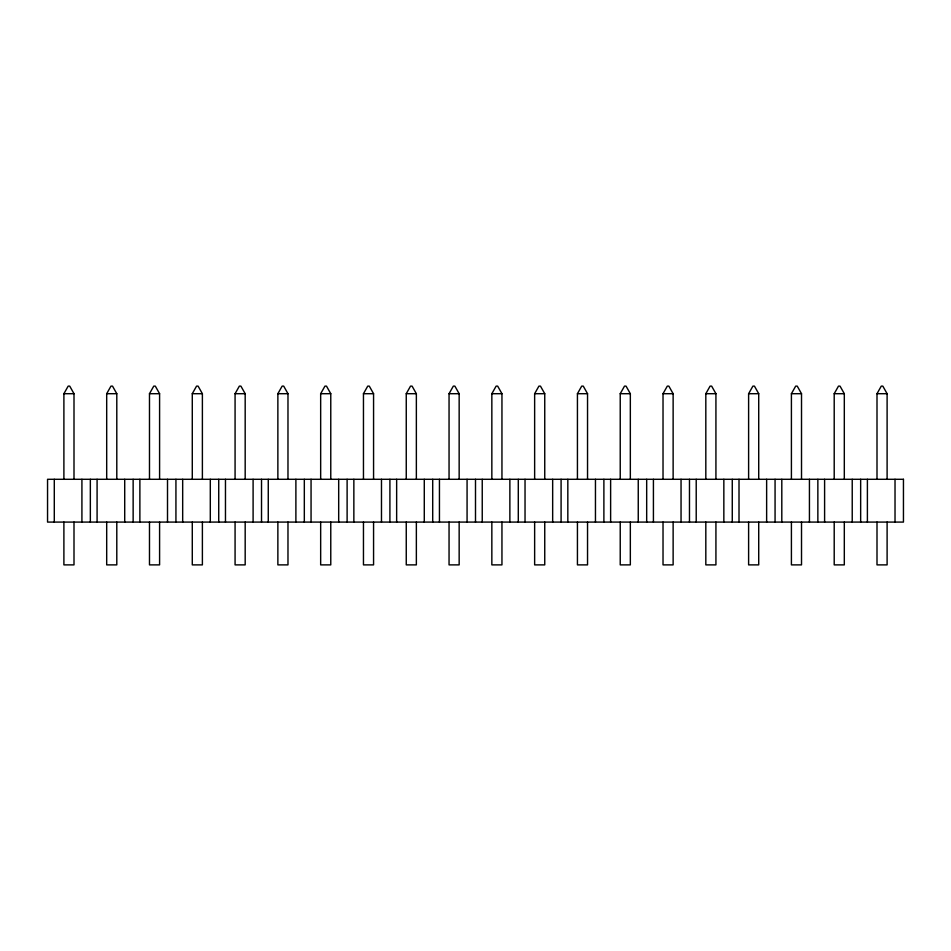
<?xml version="1.0" encoding="UTF-8"?>
<svg xmlns="http://www.w3.org/2000/svg" width="951" height="951" viewBox="0 0 951 951"><rect width="100%" height="100%" fill="white"/><g stroke="black" fill="none" stroke-linecap="round" stroke-linejoin="round"><path stroke-width="1.43" d="M63.895 479.292L63.895 393.702L68.175 386.118L69.72 386.118L74 393.702L74 479.292M106.69 479.292L106.69 393.702L110.97 386.118L112.515 386.118L116.795 393.702L116.795 479.292M149.485 479.292L149.485 393.702L153.765 386.118L155.31 386.118L159.59 393.702L159.59 479.292M192.28 479.292L192.28 393.702L196.56 386.118L198.105 386.118L202.385 393.702L202.385 479.292M235.075 479.292L235.075 393.702L239.355 386.118L240.9 386.118L245.18 393.702L245.18 479.292M277.87 479.292L277.87 393.702L282.15 386.118L283.695 386.118L287.975 393.702L287.975 479.292M320.665 479.292L320.665 393.702L324.945 386.118L326.49 386.118L330.77 393.702L330.77 479.292M363.46 479.292L363.46 393.702L367.74 386.118L369.285 386.118L373.565 393.702L373.565 479.292M406.255 479.292L406.255 393.702L410.535 386.118L412.08 386.118L416.36 393.702L416.36 479.292M449.05 479.292L449.05 393.702L453.33 386.118L454.875 386.118L459.155 393.702L459.155 479.292M491.845 479.292L491.845 393.702L496.125 386.118L497.67 386.118L501.95 393.702L501.95 479.292M534.64 479.292L534.64 393.702L538.92 386.118L540.465 386.118L544.745 393.702L544.745 479.292M577.435 479.292L577.435 393.702L581.715 386.118L583.26 386.118L587.54 393.702L587.54 479.292M620.23 479.292L620.23 393.702L624.51 386.118L626.055 386.118L630.335 393.702L630.335 479.292M663.025 479.292L663.025 393.702L667.305 386.118L668.85 386.118L673.13 393.702L673.13 479.292M705.82 479.292L705.82 393.702L710.1 386.118L711.645 386.118L715.925 393.702L715.925 479.292M748.615 479.292L748.615 393.702L752.895 386.118L754.44 386.118L758.72 393.702L758.72 479.292M791.41 479.292L791.41 393.702L795.69 386.118L797.235 386.118L801.515 393.702L801.515 479.292M834.205 479.292L834.205 393.702L838.485 386.118L840.03 386.118L844.31 393.702L844.31 479.292M877 479.292L877 393.702L881.28 386.118L882.825 386.118L887.105 393.702L887.105 479.292M63.895 393.702L74 393.702M106.69 393.702L116.795 393.702M149.485 393.702L159.59 393.702M192.28 393.702L202.385 393.702M235.075 393.702L245.18 393.702M277.87 393.702L287.975 393.702M320.665 393.702L330.77 393.702M363.46 393.702L373.565 393.702M406.255 393.702L416.36 393.702M449.05 393.702L459.155 393.702M491.845 393.702L501.95 393.702M534.64 393.702L544.745 393.702M577.435 393.702L587.54 393.702M620.23 393.702L630.335 393.702M663.025 393.702L673.13 393.702M705.82 393.702L715.925 393.702M748.615 393.702L758.72 393.702M791.41 393.702L801.515 393.702M834.205 393.702L844.31 393.702M877 393.702L887.105 393.702M895.022 479.292L895.022 522.087M887.105 522.087L887.105 564.882L877 564.882L877 522.087M867.395 479.292L867.395 522.087M860.655 479.292L860.655 522.087M852.227 479.292L852.227 522.087M844.31 522.087L844.31 564.882L834.205 564.882L834.205 522.087M824.6 479.292L824.6 522.087M817.86 479.292L817.86 522.087M809.432 479.292L809.432 522.087M801.515 522.087L801.515 564.882L791.41 564.882L791.41 522.087M781.805 479.292L781.805 522.087M775.065 479.292L775.065 522.087M766.637 479.292L766.637 522.087M758.72 522.087L758.72 564.882L748.615 564.882L748.615 522.087M739.01 479.292L739.01 522.087M732.27 479.292L732.27 522.087M723.842 479.292L723.842 522.087M715.925 522.087L715.925 564.882L705.82 564.882L705.82 522.087M696.215 479.292L696.215 522.087M689.475 479.292L689.475 522.087M681.047 479.292L681.047 522.087M673.13 522.087L673.13 564.882L663.025 564.882L663.025 522.087M653.42 479.292L653.42 522.087M646.68 479.292L646.68 522.087M638.252 479.292L638.252 522.087M630.335 522.087L630.335 564.882L620.23 564.882L620.23 522.087M610.625 479.292L610.625 522.087M603.885 479.292L603.885 522.087M595.457 479.292L595.457 522.087M587.54 522.087L587.54 564.882L577.435 564.882L577.435 522.087M567.83 479.292L567.83 522.087M561.09 479.292L561.09 522.087M552.662 479.292L552.662 522.087M544.745 522.087L544.745 564.882L534.64 564.882L534.64 522.087M525.035 479.292L525.035 522.087M518.295 479.292L518.295 522.087M509.867 479.292L509.867 522.087M501.95 522.087L501.95 564.882L491.845 564.882L491.845 522.087M482.24 479.292L482.24 522.087M475.5 479.292L475.5 522.087M467.072 479.292L467.072 522.087M459.155 522.087L459.155 564.882L449.05 564.882L449.05 522.087M439.445 479.292L439.445 522.087M432.705 479.292L432.705 522.087M424.277 479.292L424.277 522.087M416.36 522.087L416.36 564.882L406.255 564.882L406.255 522.087M396.65 479.292L396.65 522.087M389.91 479.292L389.91 522.087M381.482 479.292L381.482 522.087M373.565 522.087L373.565 564.882L363.46 564.882L363.46 522.087M353.855 479.292L353.855 522.087M347.115 479.292L347.115 522.087M338.687 479.292L338.687 522.087M330.77 522.087L330.77 564.882L320.665 564.882L320.665 522.087M311.06 479.292L311.06 522.087M304.32 479.292L304.32 522.087M295.892 479.292L295.892 522.087M287.975 522.087L287.975 564.882L277.87 564.882L277.87 522.087M268.265 479.292L268.265 522.087M261.525 479.292L261.525 522.087M253.097 479.292L253.097 522.087M245.18 522.087L245.18 564.882L235.075 564.882L235.075 522.087M225.47 479.292L225.47 522.087M218.73 479.292L218.73 522.087M210.302 479.292L210.302 522.087M202.385 522.087L202.385 564.882L192.28 564.882L192.28 522.087M182.675 479.292L182.675 522.087M175.935 479.292L175.935 522.087M167.507 479.292L167.507 522.087M159.59 522.087L159.59 564.882L149.485 564.882L149.485 522.087M139.88 479.292L139.88 522.087M133.14 479.292L133.14 522.087M124.712 479.292L124.712 522.087M116.795 522.087L116.795 564.882L106.69 564.882L106.69 522.087M97.085 479.292L97.085 522.087M90.345 479.292L90.345 522.087M81.917 479.292L81.917 522.087M74 522.087L74 564.882L63.895 564.882L63.895 522.087M54.29 479.292L54.29 522.087M903.45 479.292L47.55 479.292L47.55 522.087L903.45 522.087L903.45 479.292"/></g></svg>
